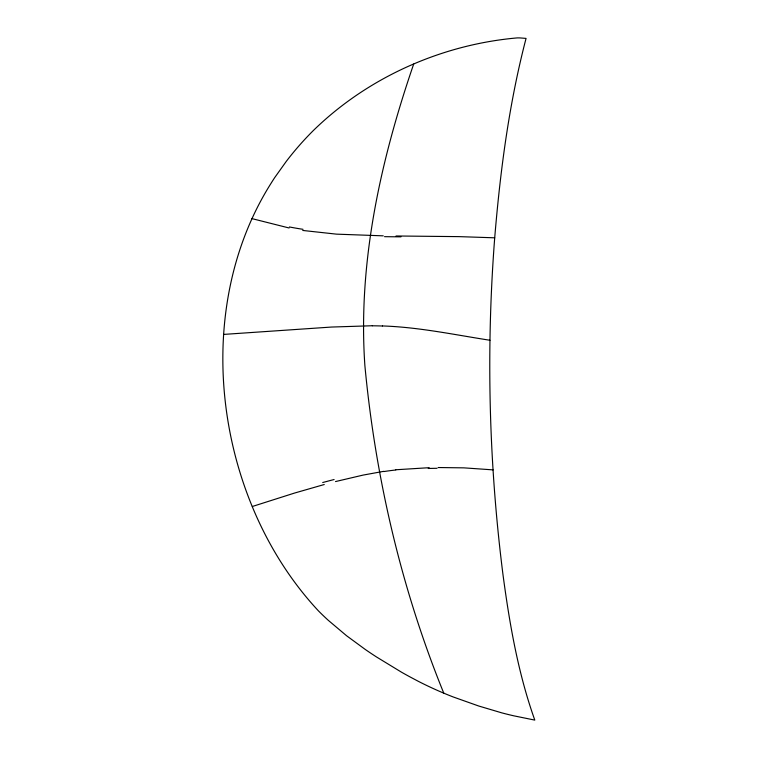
<?xml version="1.0" encoding="UTF-8"?>
<svg xmlns="http://www.w3.org/2000/svg" width="758" height="758" viewBox="0 0 758 758"><rect width="100%" height="100%" fill="white"/><g stroke="black" fill="none" stroke-linecap="round" stroke-linejoin="round"><path stroke-width="1.14" d="M494.709 237.813C486.03 349.969 488.815 463.034 502.98 574.63C509.565 623.862 518.065 673.18 534.797 720.1L513.782 715.817A360.154 352.413 21.8 0 1 501.701 712.833L478.724 706.011L453.208 696.962A362.362 354.583 21.8 0 1 418.037 681.167L409.765 676.78A449.92 440.256 21.8 0 1 401.427 672.147L376.356 656.873A460.523 450.622 21.8 0 1 365.356 649.521L346.577 635.744L328.309 620.347A267.385 261.643 21.8 0 1 318.531 610.976C215.67 500.811 189.453 312.77 270.833 183.654A338.504 331.227 21.8 0 1 274.642 177.685L286.259 161.407A313.168 306.44 21.8 0 1 313.31 130.566C367.715 77.392 441.573 44.542 517.164 37.909A49.592 48.531 21.8 0 1 520.064 37.928L526.061 38.402C509.035 103.619 500.271 170.739 494.709 237.813L458.969 236.629L396.027 235.984M413.688 64.06C380.516 160.563 357.748 262.912 364.873 365.498C375.399 477.597 401.342 588.776 443.771 693.153M252.357 506.486L294.606 493.041L324.253 484.523M335.519 481.567L363.139 475.086L383.709 471.334M395.865 469.761L429.18 467.695M223.648 334.411L331.53 327.049L372.33 325.741M438.105 467.534L463.877 467.857L493.06 469.875M383.254 235.842L336.486 234.146L302.736 230.451M382.439 325.949C418.672 327.115 454.25 334.714 489.962 340.257M289.111 227.987L251.827 218.588M372.32 325.798A68.201 12.081 0.1 0 1 382.383 326.006M303.011 229.314A358.382 323.59 -51.3 0 1 289.404 226.955M400.982 236.828A90.903 3.506 0.9 0 1 384.533 236.667M428.223 468.472A244.256 67.036 -8.9 0 1 437.072 468.292M383.7 471.571A94.371 29.221 -9.8 0 1 395.761 469.998M322.709 482.533A418.444 189.462 -8.6 0 1 334.098 479.53"/></g></svg>
